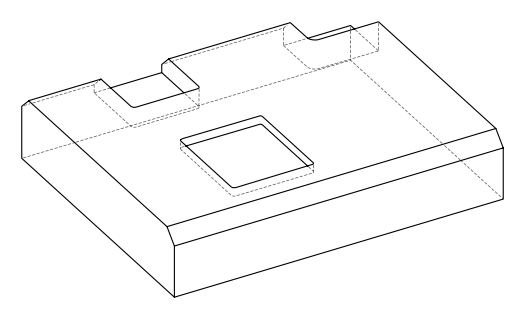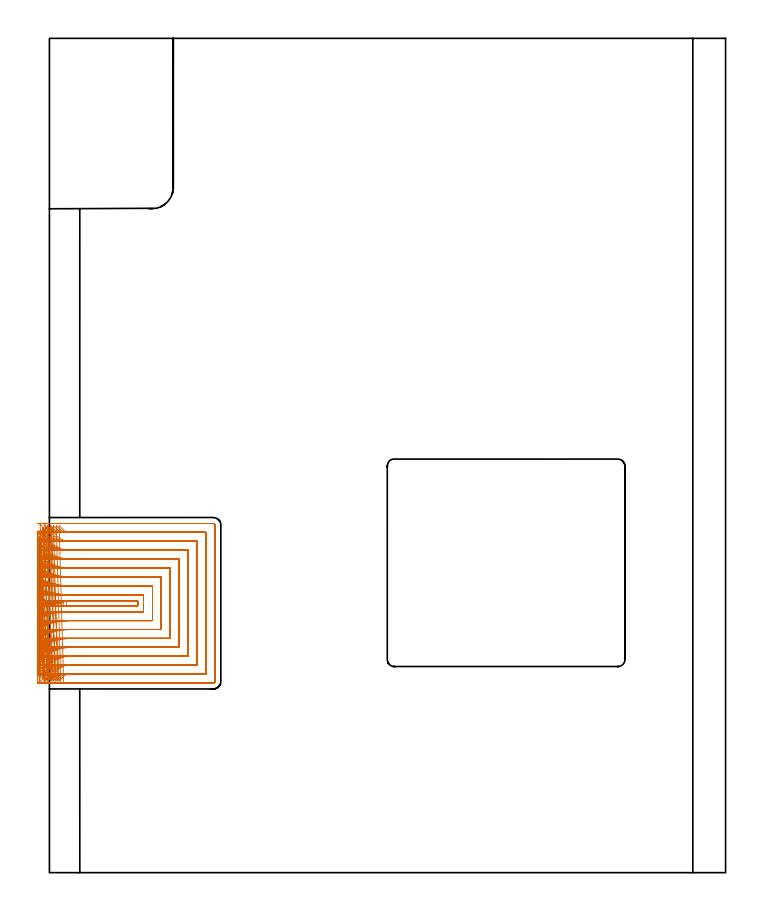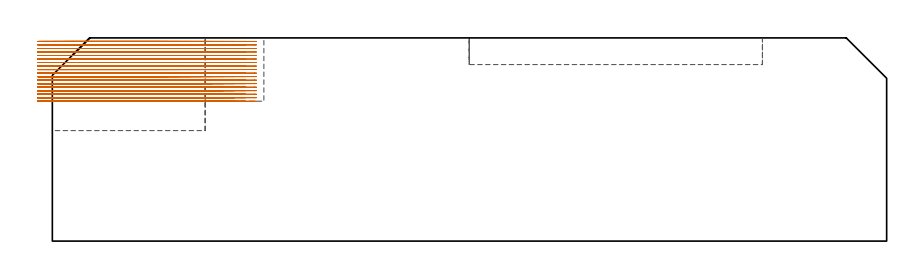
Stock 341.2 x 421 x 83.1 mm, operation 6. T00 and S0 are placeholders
(PLAN: 6 operations, 2 tool changes, 177.8 min)
(1 AREA_MILL | FG_CHAMFER_SURFACE | UGT0205_001 | 4.69 min | 11699 mm3)
(2 AREA_MILL_1 | FG_CHAMFER_SURFACE_1 | UGT0205_001 | 7.72 min | 19936 mm3)
(3 AREA_MILL_2 | FG_CHAMFER_SURFACE_2 | UGT0205_001 | 20.53 min | 57308 mm3)
(4 MILL_CORNER_NOTCH_RECTANGULAR | CORNER_NOTCH_RECTANGULAR | UGT0201_094 | Follow Part, ap 5, ae 75% | 8.48 min | 201902 mm3)
(5 MILL_RECTANGULAR_POCKET | POCKET_RECTANGULAR_STRAIGHT | NXT0201_008 | Follow Part, ap 1.5, ae 75% | 45.16 min | 136701 mm3)
(6 MILL_SLOT | SLOT_PARTIAL_RECTANGULAR | NXT0201_008 | Follow Part, ap 1.5, ae 75% | 91.16 min | 191946 mm3)
(TOOL UGT0205_001 | Chamfer Mill 20 x 3 x 45 deg. | D20 FL50 Z2)
(TOOL UGT0201_094 | End mill 20 mm | D20 FL38 Z4)
(TOOL NXT0201_008 | ENDMILL 6mm [2P460-0600-NA 1630] | D6 FL26 Z6)
(OP 6 MILL_SLOT)
G17 G21 G94 G90
T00 M6
G54
G17 G0 G90 X-5.837 Y133.018 S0 M3
G43 Z93.1 H1
Z81.661
G94 G1 X-3. Y133.994 F250.
G2 X5.692 Y135.95 R40.5 F500.
G1 X8.4 Y137.241
G3 X10.186 Y137.2 R39.
G1 X44.5
Y134.7
X10.183
G3 X8.4 Y134.659 R39.
X8.4 Y137.241 R3.
G1 X5.692 Y135.95
G2 X-3. Y137.907 R40.5
G1 X-5.837 Y138.884 F250.
X-5.792 Y128.101
X-3. Y129.199
G2 X10.183 Y131.7 R36. F500.
G1 X47.5
Y140.2
X10.186
G2 X-3. Y142.702 R36.
G1 X-5.792 Y143.801 F250.
X-5.725 Y123.053
X-3. Y124.309
G2 X10.183 Y127.2 R31.5 F500.
G1 X52.
Y144.7
X10.186
G2 X-3. Y147.593 R31.5
G1 X-5.724 Y148.849 F250.
X-5.618 Y117.798
X-3. Y119.263
G2 X10.183 Y122.7 R27. F500.
G1 X56.5
Y149.2
X10.186
G2 X-3. Y152.639 R27.
G1 X-5.618 Y154.104 F250.
X-5.431 Y112.176
X-3. Y113.934
G2 X10.183 Y118.2 R22.5 F500.
G1 X61.
Y153.7
X10.186
G2 X-3. Y157.969 R22.5
G1 X-5.431 Y159.727 F250.
X-5.043 Y105.759
X-3. Y107.956
G2 X10.183 Y113.7 R18. F500.
G1 X65.5
Y158.2
X10.186
G2 X-3. Y163.948 R18.
G1 X-5.042 Y166.146 F250.
X-3.451 Y98.018
X-2.318 Y100.796
G2 X10.183 Y109.2 R13.5 F500.
G1 X70.
Y162.7
X10.186
G2 X-2.316 Y171.108 R13.5
G1 X-3.448 Y173.886 F250.
X0.787 Y97.013 F500.
X2.121 Y99.7 F250.
G2 X10.183 Y104.7 R9. F500.
G1 X74.5
Y167.2
X10.186
G2 X2.124 Y172.201 R9.
G1 X0.791 Y174.888 F250.
X4.897 Y96.843 F500.
X7.051 Y98.931 F250.
G2 X10.183 Y100.2 R4.5 F500.
G1 X79.
Y171.7
X10.186
G2 X7.05 Y172.973 R4.5
G1 X4.899 Y175.065 F250.
X7.183 Y95.7 F500.
X10.183 F250.
X82.7 F500.
G3 X83.5 Y96.5 R0.8
G1 Y175.4
G3 X82.7 Y176.2 R0.8
G1 X10.186
X7.186 F250.
G0 Z93.1
X-5.871 Y133.588
Z80.222
G1 X-3. Y134.458
G2 X4.255 Y135.95 R40.5 F500.
G1 X6.963 Y137.241
G3 X8.747 Y137.2 R39.
G1 X44.5
Y134.7
X8.749
G3 X6.963 Y134.659 R39.
X6.963 Y137.241 R3.
G1 X4.255 Y135.95
G2 X-3. Y137.441 R40.5
G1 X-5.871 Y138.311 F250.
X-5.836 Y128.75
X-3. Y129.729
G2 X8.749 Y131.7 R36. F500.
G1 X47.5
Y140.2
X8.747
G2 X-3. Y142.171 R36.
G1 X-5.836 Y143.15 F250.
X-5.784 Y123.808
X-3. Y124.927
G2 X8.749 Y127.2 R31.5 F500.
G1 X52.
Y144.7
X8.747
G2 X-3. Y146.972 R31.5
G1 X-5.784 Y148.091 F250.
X-5.701 Y118.704
X-3. Y120.01
G2 X8.749 Y122.7 R27. F500.
G1 X56.5
Y149.2
X8.747
G2 X-3. Y151.889 R27.
G1 X-5.701 Y153.195 F250.
X-5.559 Y113.323
X-3. Y114.889
G2 X8.749 Y118.2 R22.5 F500.
G1 X61.
Y153.7
X8.747
G2 X-3. Y157.01 R22.5
G1 X-5.559 Y158.576 F250.
X-5.273 Y107.379
X-3. Y109.337
G2 X8.749 Y113.7 R18. F500.
G1 X65.5
Y158.2
X8.747
G2 X-3. Y162.562 R18.
G1 X-5.273 Y164.52 F250.
X-4.467 Y99.773
X-2.983 Y102.38
G2 X8.749 Y109.2 R13.5 F500.
G1 X70.
Y162.7
X8.747
G2 X-2.983 Y169.518 R13.5
G1 X-4.468 Y172.125 F250.
X-0.647 Y97.013 F500.
X0.686 Y99.7 F250.
G2 X8.749 Y104.7 R9. F500.
G1 X74.5
Y167.2
X8.747
G2 X0.685 Y172.201 R9.
G1 X-0.648 Y174.889 F250.
X3.462 Y96.84 F500.
X5.615 Y98.929 F250.
G2 X8.749 Y100.2 R4.5 F500.
G1 X79.
Y171.7
X8.747
G2 X5.61 Y172.974 R4.5
G1 X3.459 Y175.065 F250.
X5.749 Y95.7 F500.
X8.749 F250.
X82.7 F500.
G3 X83.5 Y96.5 R0.8
G1 Y175.4
G3 X82.7 Y176.2 R0.8
G1 X8.747
X5.747 F250.
G0 Z93.1
X-5.901 Y134.102
Z78.783
G1 X-3. Y134.866
G2 X2.814 Y135.95 R40.5 F500.
G1 X5.522 Y137.241
G3 X7.304 Y137.2 R39.
G1 X44.5
Y134.7
X7.31
G3 X5.522 Y134.659 R39.
X5.522 Y137.241 R3.
G1 X2.814 Y135.95
G2 X-3. Y137.033 R40.5
G1 X-5.901 Y137.796 F250.
X-5.874 Y129.333
X-3. Y130.192
G2 X7.31 Y131.7 R36. F500.
G1 X47.5
Y140.2
X7.304
G2 X-3. Y141.706 R36.
G1 X-5.874 Y142.565 F250.
X-5.835 Y124.483
X-3. Y125.465
G2 X7.31 Y127.2 R31.5 F500.
G1 X52.
Y144.7
X7.304
G2 X-3. Y146.433 R31.5
G1 X-5.835 Y147.414 F250.
X-5.773 Y119.509
X-3. Y120.654
G2 X7.31 Y122.7 R27. F500.
G1 X56.5
Y149.2
X7.304
G2 X-3. Y151.244 R27.
G1 X-5.773 Y152.389 F250.
X-5.667 Y114.324
X-3. Y115.699
G2 X7.31 Y118.2 R22.5 F500.
G1 X61.
Y153.7
X7.304
G2 X-3. Y156.198 R22.5
G1 X-5.667 Y157.572 F250.
X-5.459 Y108.737
X-3. Y110.455
G2 X7.31 Y113.7 R18. F500.
G1 X65.5
Y158.2
X7.304
G2 X-3. Y161.441 R18.
G1 X-5.46 Y163.159 F250.
X-4.937 Y102.125
X-3. Y104.416
G2 X7.31 Y109.2 R13.5 F500.
G1 X70.
Y162.7
X7.304
G2 X-3. Y167.478 R13.5
G1 X-4.938 Y169.768 F250.
X-2.072 Y97.112 F500.
X-0.71 Y99.785 F250.
G2 X7.31 Y104.7 R9. F500.
G1 X74.5
Y167.2
X7.304
G2 X-0.715 Y172.115 R9.
G1 X-2.077 Y174.788 F250.
X2.021 Y96.83 F500.
X4.17 Y98.923 F250.
G2 X7.31 Y100.2 R4.5 F500.
G1 X79.
Y171.7
X7.304
G2 X4.165 Y172.976 R4.5
G1 X2.016 Y175.069 F250.
X4.31 Y95.7 F500.
X7.31 F250.
X82.7 F500.
G3 X83.5 Y96.5 R0.8
G1 Y175.4
G3 X82.7 Y176.2 R0.8
G1 X7.304
X4.304 F250.
G0 Z93.1
X-5.927 Y134.56
Z77.344
G1 X-3. Y135.217
G2 X1.375 Y135.95 R40.5 F500.
G1 X4.083 Y137.241
G3 X5.866 Y137.2 R39.
G1 X44.5
Y134.7
X5.87
G3 X4.083 Y134.659 R39.
X4.083 Y137.241 R3.
G1 X1.375 Y135.95
G2 X-3. Y136.682 R40.5
G1 X-5.927 Y137.339 F250.
X-5.908 Y129.851
X-3. Y130.59
G2 X5.87 Y131.7 R36. F500.
G1 X47.5
Y140.2
X5.866
G2 X-3. Y141.309 R36.
G1 X-5.908 Y142.048 F250.
X-5.879 Y125.08
X-3. Y125.925
G2 X5.87 Y127.2 R31.5 F500.
G1 X52.
Y144.7
X5.866
G2 X-3. Y145.973 R31.5
G1 X-5.879 Y146.818 F250.
X-5.833 Y120.216
X-3. Y121.201
G2 X5.87 Y122.7 R27. F500.
G1 X56.5
Y149.2
X5.866
G2 X-3. Y150.697 R27.
G1 X-5.834 Y151.682 F250.
X-5.757 Y115.195
X-3. Y116.378
G2 X5.87 Y118.2 R22.5 F500.
G1 X61.
Y153.7
X5.866
G2 X-3. Y155.52 R22.5
G1 X-5.757 Y156.702 F250.
X-5.61 Y109.884
X-3. Y111.363
G2 X5.87 Y113.7 R18. F500.
G1 X65.5
Y158.2
X5.866
G2 X-3. Y160.535 R18.
G1 X-5.611 Y162.012 F250.
X-5.262 Y103.906
X-3. Y105.877
G2 X5.87 Y109.2 R13.5 F500.
G1 X70.
Y162.7
X5.866
G2 X-3. Y166.019 R13.5
G1 X-5.262 Y167.989 F250.
X-3.391 Y97.758
X-1.847 Y100.33
G2 X5.87 Y104.7 R9. F500.
G1 X74.5
Y167.2
X5.866
G2 X-1.853 Y171.571 R9.
G1 X-3.396 Y174.144 F250.
X0.583 Y96.84 F500.
X2.736 Y98.929 F250.
G2 X5.87 Y100.2 R4.5 F500.
G1 X79.
Y171.7
X5.866
G2 X2.729 Y172.973 R4.5
G1 X0.578 Y175.064 F250.
X2.87 Y95.7 F500.
X5.87 F250.
X82.7 F500.
G3 X83.5 Y96.5 R0.8
G1 Y175.4
G3 X82.7 Y176.2 R0.8
G1 X5.866
X2.866 F250.
G0 Z93.1
X-5.95 Y134.977
Z75.905
G1 X-3. Y135.523
G2 X-0.122 Y135.95 R40.5 F500.
G1 X2.586 Y137.241
G3 X4.369 Y137.2 R39.
G1 X44.5
Y134.7
X4.372
G3 X2.586 Y134.659 R39.
X2.586 Y137.241 R3.
G1 X-0.122 Y135.95
G2 X-3. Y136.376 R40.5
G1 X-5.95 Y136.922 F250.
X-5.936 Y130.323
X-3. Y130.937
G2 X4.372 Y131.7 R36. F500.
G1 X47.5
Y140.2
X4.369
G2 X-3. Y140.962 R36.
G1 X-5.936 Y141.576 F250.
X-5.917 Y125.623
X-3. Y126.325
G2 X4.372 Y127.2 R31.5 F500.
G1 X52.
Y144.7
X4.369
G2 X-3. Y145.574 R31.5
G1 X-5.917 Y146.276 F250.
X-5.886 Y120.855
X-3. Y121.674
G2 X4.372 Y122.7 R27. F500.
G1 X56.5
Y149.2
X4.369
G2 X-3. Y150.225 R27.
G1 X-5.886 Y151.044 F250.
X-5.834 Y115.975
X-3. Y116.958
G2 X4.372 Y118.2 R22.5 F500.
G1 X61.
Y153.7
X4.369
G2 X-3. Y154.941 R22.5
G1 X-5.835 Y155.923 F250.
X-5.737 Y110.892
X-3. Y112.121
G2 X4.372 Y113.7 R18. F500.
G1 X65.5
Y158.2
X4.369
G2 X-3. Y159.778 R18.
G1 X-5.737 Y161.006 F250.
X-5.513 Y105.371
X-3. Y107.009
G2 X4.372 Y109.2 R13.5 F500.
G1 X70.
Y162.7
X4.369
G2 X-3. Y164.889 R13.5
G1 X-5.514 Y166.526 F250.
X-4.616 Y98.735
X-2.807 Y101.128
G2 X4.372 Y104.7 R9. F500.
G1 X74.5
Y167.2
X4.369
G2 X-2.805 Y170.766 R9.
G1 X-4.617 Y173.157 F250.
X-0.967 Y96.562 F500.
X1.074 Y98.761 F250.
G2 X4.372 Y100.2 R4.5 F500.
G1 X79.
Y171.7
X4.369
G2 X1.075 Y173.134 R4.5
G1 X-0.969 Y175.33 F250.
X1.372 Y95.7 F500.
X4.372 F250.
X82.7 F500.
G3 X83.5 Y96.5 R0.8
G1 Y175.4
G3 X82.7 Y176.2 R0.8
G1 X4.369
X1.369 F250.
G0 Z93.1
X-5.97 Y135.376
Z74.467
G1 X-3. Y135.798
G2 X-1.798 Y135.95 R40.5 F500.
G1 X0.911 Y137.241
G3 X2.697 Y137.2 R39.
G1 X44.5
Y134.7
X2.694
G3 X0.91 Y134.659 R39.
X0.911 Y137.241 R3.
G1 X-1.798 Y135.95
G2 X-3. Y136.103 R40.5
G1 X-5.97 Y136.525 F250.
X-5.962 Y130.772
X-3. Y131.247
G2 X2.694 Y131.7 R36. F500.
G1 X47.5
Y140.2
X2.697
G2 X-3. Y140.654 R36.
G1 X-5.962 Y141.128 F250.
X-5.951 Y126.139
X-3. Y126.681
G2 X2.694 Y127.2 R31.5 F500.
G1 X52.
Y144.7
X2.697
G2 X-3. Y145.22 R31.5
G1 X-5.951 Y145.762 F250.
X-5.933 Y121.46
X-3. Y122.093
G2 X2.694 Y122.7 R27. F500.
G1 X56.5
Y149.2
X2.697
G2 X-3. Y149.808 R27.
G1 X-5.932 Y150.441 F250.
X-5.902 Y116.709
X-3. Y117.468
G2 X2.694 Y118.2 R22.5 F500.
G1 X61.
Y153.7
X2.697
G2 X-3. Y154.433 R22.5
G1 X-5.902 Y155.193 F250.
X-5.846 Y111.827
X-3. Y112.776
G2 X2.694 Y113.7 R18. F500.
G1 X65.5
Y158.2
X2.697
G2 X-3. Y159.125 R18.
G1 X-5.846 Y160.075 F250.
X-5.72 Y106.675
X-3. Y107.941
G2 X2.694 Y109.2 R13.5 F500.
G1 X70.
Y162.7
X2.697
G2 X-3. Y163.961 R13.5
G1 X-5.72 Y165.227 F250.
X-5.323 Y100.772
X-3. Y102.67
G2 X2.694 Y104.7 R9. F500.
G1 X74.5
Y167.2
X2.697
G2 X-3. Y169.233 R9.
G1 X-5.322 Y171.132 F250.
X-2.706 Y95.387 F500.
X-1.189 Y97.975 F250.
G2 X2.694 Y100.2 R4.5 F500.
G1 X79.
Y171.7
X2.697
G2 X-1.179 Y173.915 R4.5
G1 X-2.703 Y176.499 F250.
X-0.306 Y95.7 F500.
X2.694 F250.
X82.7 F500.
G3 X83.5 Y96.5 R0.8
G1 Y175.4
G3 X82.7 Y176.2 R0.8
G1 X2.697
X-0.303 F250.
G0 Z93.1
X-5.984 Y131.203
Z73.028
G1 X-3. Y131.51
G2 X-0.959 Y131.662 R36. F500.
G1 X-1.097 Y134.659
G3 X-1.097 Y137.241 R3.
X0.687 Y137.2 R39.
G1 X44.5
Y134.7
X0.689
G3 X-1.097 Y134.659 R39.
G1 X-0.959 Y131.662
G2 X0.689 Y131.7 R36.
G1 X47.5
Y140.2
X0.687
G2 X-3. Y140.389 R36.
G1 X-5.984 Y140.697 F250.
X-5.979 Y126.632
X-3. Y126.983
G2 X0.689 Y127.2 R31.5 F500.
G1 X52.
Y144.7
X0.687
G2 X-3. Y144.917 R31.5
G1 X-5.979 Y145.268 F250.
X-5.972 Y122.037
X-3. Y122.447
G2 X0.689 Y122.7 R27. F500.
G1 X56.5
Y149.2
X0.687
G2 X-3. Y149.453 R27.
G1 X-5.972 Y149.863 F250.
X-5.959 Y117.404
X-3. Y117.895
G2 X0.689 Y118.2 R22.5 F500.
G1 X61.
Y153.7
X0.687
G2 X-3. Y154.004 R22.5
G1 X-5.959 Y154.496 F250.
X-5.936 Y112.703
X-3. Y113.318
G2 X0.689 Y113.7 R18. F500.
G1 X65.5
Y158.2
X0.687
G2 X-3. Y158.582 R18.
G1 X-5.936 Y159.196 F250.
X-5.886 Y107.866
X-3. Y108.686
G2 X0.689 Y109.2 R13.5 F500.
G1 X70.
Y162.7
X0.687
G2 X-3. Y163.213 R13.5
G1 X-5.886 Y164.033 F250.
X-5.736 Y102.679
X-3. Y103.909
G2 X0.689 Y104.7 R9. F500.
G1 X74.5
Y167.2
X0.687
G2 X-3. Y167.99 R9.
G1 X-5.737 Y169.219 F250.
X-4.707 Y96.063
X-2.879 Y98.442
G2 X0.689 Y100.2 R4.5 F500.
G1 X79.
Y171.7
X0.687
G2 X-2.879 Y173.455 R4.5
G1 X-4.709 Y175.833 F250.
X-2.311 Y95.7 F500.
X0.689 F250.
X82.7 F500.
G3 X83.5 Y96.5 R0.8
G1 Y175.4
G3 X82.7 Y176.2 R0.8
G1 X0.687
X-2.313 F250.
G0 Z93.1
X-5.999 Y137.276
Z71.589
G1 X-3. Y137.21
G3 X-2.137 Y137.2 R39. F500.
G1 X44.5
Y134.7
X-2.135
G3 X-3. Y134.69 R39.
G1 Y131.69
G2 X-2.135 Y131.7 R36.
G1 X47.5
Y140.2
X-2.137
G2 X-3. Y140.21 R36.
G1 X-5.999 Y140.282 F250.
Y127.106
X-3. Y127.188
G2 X-2.135 Y127.2 R31.5 F500.
G1 X52.
Y144.7
X-2.137
G2 X-3. Y144.712 R31.5
G1 X-5.999 Y144.794 F250.
X-5.998 Y122.59
X-3. Y122.686
G2 X-2.135 Y122.7 R27. F500.
G1 X56.5
Y149.2
X-2.137
G2 X-3. Y149.214 R27.
G1 X-5.998 Y149.31 F250.
Y118.068
X-3. Y118.183
G2 X-2.135 Y118.2 R22.5 F500.
G1 X61.
Y153.7
X-2.137
G2 X-3. Y153.717 R22.5
G1 X-5.998 Y153.832 F250.
X-5.997 Y113.535
X-3. Y113.679
G2 X-2.135 Y113.7 R18. F500.
G1 X65.5
Y158.2
X-2.137
G2 X-3. Y158.221 R18.
G1 X-5.997 Y158.365 F250.
X-5.994 Y108.98
X-3. Y109.172
G2 X-2.135 Y109.2 R13.5 F500.
G1 X70.
Y162.7
X-2.137
G2 X-3. Y162.728 R13.5
G1 X-5.994 Y162.919 F250.
X-5.986 Y104.37
X-3. Y104.658
G2 X-2.135 Y104.7 R9. F500.
G1 X74.5
Y167.2
X-2.137
G2 X-3. Y167.241 R9.
G1 X-5.986 Y167.529 F250.
X-5.944 Y99.54
X-3. Y100.116
G2 X-2.135 Y100.2 R4.5 F500.
G1 X79.
Y171.7
X-2.137
G2 X-3. Y171.784 R4.5
G1 X-5.944 Y172.359 F250.
X-5.135 Y95.7
X-2.135
X82.7 F500.
G3 X83.5 Y96.5 R0.8
G1 Y175.4
G3 X82.7 Y176.2 R0.8
G1 X-2.137
X-5.137 F250.
G0 X-6. Y137.205 Z70.15
G1 X-3. Y137.2
X-2.938 F500.
X44.5
Y134.7
X-2.938
X-3.
Y131.7
X-2.938
X47.5
Y140.2
X-2.938
X-3.
X-6. Y140.205 F250.
Y127.194
X-3. Y127.2
X-2.938 F500.
X52.
Y144.7
X-2.938
X-3.
X-6. Y144.706 F250.
Y122.693
X-3. Y122.7
X-2.938 F500.
X56.5
Y149.2
X-2.938
X-3.
X-6. Y149.207 F250.
Y118.192
X-3. Y118.2
X-2.938 F500.
X61.
Y153.7
X-2.938
X-3.
X-6. Y153.708 F250.
Y113.69
X-3. Y113.7
X-2.938 F500.
X65.5
Y158.2
X-2.938
X-3.
X-6. Y158.21 F250.
Y109.186
X-3. Y109.2
X-2.938 F500.
X70.
Y162.7
X-2.938
X-3.
X-6. Y162.714 F250.
Y104.679
X-3. Y104.7
X-2.938 F500.
X74.5
Y167.2
X-2.938
X-3.
X-6. Y167.221 F250.
Y100.158
X-3. Y100.2
X-2.938 F500.
X79.
Y171.7
X-2.938
X-3.
X-6. Y171.742 F250.
X-5.938 Y95.7
X-2.938
X82.7 F500.
G3 X83.5 Y96.5 R0.8
G1 Y175.4
G3 X82.7 Y176.2 R0.8
G1 X-2.938
X-5.938 F250.
G0 X-6. Y137.2 Z68.711
G1 X-3.
X44.5 F500.
Y134.7
X-3.
Y131.7
X47.5
Y140.2
X-3.
X-6. F250.
Y127.2
X-3.
X52. F500.
Y144.7
X-3.
X-6. F250.
Y122.7
X-3.
X56.5 F500.
Y149.2
X-3.
X-6. F250.
Y118.2
X-3.
X61. F500.
Y153.7
X-3.
X-6. F250.
Y113.7
X-3.
X65.5 F500.
Y158.2
X-3.
X-6. F250.
Y109.2
X-3.
X70. F500.
Y162.7
X-3.
X-6. F250.
Y104.7
X-3.
X74.5 F500.
Y167.2
X-3.
X-6. F250.
Y100.2
X-3.
X79. F500.
Y171.7
X-3.
X-6. F250.
Y95.7
X-3.
X82.7 F500.
G3 X83.5 Y96.5 R0.8
G1 Y175.4
G3 X82.7 Y176.2 R0.8
G1 X-3.
X-6. F250.
G0 Y137.2 Z67.272
G1 X-3.
X44.5 F500.
Y134.7
X-3.
Y131.7
X47.5
Y140.2
X-3.
X-6. F250.
Y127.2
X-3.
X52. F500.
Y144.7
X-3.
X-6. F250.
Y122.7
X-3.
X56.5 F500.
Y149.2
X-3.
X-6. F250.
Y118.2
X-3.
X61. F500.
Y153.7
X-3.
X-6. F250.
Y113.7
X-3.
X65.5 F500.
Y158.2
X-3.
X-6. F250.
Y109.2
X-3.
X70. F500.
Y162.7
X-3.
X-6. F250.
Y104.7
X-3.
X74.5 F500.
Y167.2
X-3.
X-6. F250.
Y100.2
X-3.
X79. F500.
Y171.7
X-3.
X-6. F250.
Y95.7
X-3.
X82.7 F500.
G3 X83.5 Y96.5 R0.8
G1 Y175.4
G3 X82.7 Y176.2 R0.8
G1 X-3.
X-6. F250.
G0 Y137.2 Z65.833
G1 X-3.
X44.5 F500.
Y134.7
X-3.
Y131.7
X47.5
Y140.2
X-3.
X-6. F250.
Y127.2
X-3.
X52. F500.
Y144.7
X-3.
X-6. F250.
Y122.7
X-3.
X56.5 F500.
Y149.2
X-3.
X-6. F250.
Y118.2
X-3.
X61. F500.
Y153.7
X-3.
X-6. F250.
Y113.7
X-3.
X65.5 F500.
Y158.2
X-3.
X-6. F250.
Y109.2
X-3.
X70. F500.
Y162.7
X-3.
X-6. F250.
Y104.7
X-3.
X74.5 F500.
Y167.2
X-3.
X-6. F250.
Y100.2
X-3.
X79. F500.
Y171.7
X-3.
X-6. F250.
Y95.7
X-3.
X82.7 F500.
G3 X83.5 Y96.5 R0.8
G1 Y175.4
G3 X82.7 Y176.2 R0.8
G1 X-3.
X-6. F250.
G0 Y137.2 Z64.394
G1 X-3.
X44.5 F500.
Y134.7
X-3.
Y131.7
X47.5
Y140.2
X-3.
X-6. F250.
Y127.2
X-3.
X52. F500.
Y144.7
X-3.
X-6. F250.
Y122.7
X-3.
X56.5 F500.
Y149.2
X-3.
X-6. F250.
Y118.2
X-3.
X61. F500.
Y153.7
X-3.
X-6. F250.
Y113.7
X-3.
X65.5 F500.
Y158.2
X-3.
X-6. F250.
Y109.2
X-3.
X70. F500.
Y162.7
X-3.
X-6. F250.
Y104.7
X-3.
X74.5 F500.
Y167.2
X-3.
X-6. F250.
Y100.2
X-3.
X79. F500.
Y171.7
X-3.
X-6. F250.
Y95.7
X-3.
X82.7 F500.
G3 X83.5 Y96.5 R0.8
G1 Y175.4
G3 X82.7 Y176.2 R0.8
G1 X-3.
X-6. F250.
G0 Y137.2 Z62.956
G1 X-3.
X44.5 F500.
Y134.7
X-3.
Y131.7
X47.5
Y140.2
X-3.
X-6. F250.
Y127.2
X-3.
X52. F500.
Y144.7
X-3.
X-6. F250.
Y122.7
X-3.
X56.5 F500.
Y149.2
X-3.
X-6. F250.
Y118.2
X-3.
X61. F500.
Y153.7
X-3.
X-6. F250.
Y113.7
X-3.
X65.5 F500.
Y158.2
X-3.
X-6. F250.
Y109.2
X-3.
X70. F500.
Y162.7
X-3.
X-6. F250.
Y104.7
X-3.
X74.5 F500.
Y167.2
X-3.
X-6. F250.
Y100.2
X-3.
X79. F500.
Y171.7
X-3.
X-6. F250.
Y95.7
X-3.
X82.7 F500.
G3 X83.5 Y96.5 R0.8
G1 Y175.4
G3 X82.7 Y176.2 R0.8
G1 X-3.
X-6. F250.
G0 Y137.2 Z61.517
G1 X-3.
X44.5 F500.
Y134.7
X-3.
Y131.7
X47.5
Y140.2
X-3.
X-6. F250.
Y127.2
X-3.
X52. F500.
Y144.7
X-3.
X-6. F250.
Y122.7
X-3.
X56.5 F500.
Y149.2
X-3.
X-6. F250.
Y118.2
X-3.
X61. F500.
Y153.7
X-3.
X-6. F250.
Y113.7
X-3.
X65.5 F500.
Y158.2
X-3.
X-6. F250.
Y109.2
X-3.
X70. F500.
Y162.7
X-3.
X-6. F250.
Y104.7
X-3.
X74.5 F500.
Y167.2
X-3.
X-6. F250.
Y100.2
X-3.
X79. F500.
Y171.7
X-3.
X-6. F250.
Y95.7
X-3.
X82.7 F500.
G3 X83.5 Y96.5 R0.8
G1 Y175.4
G3 X82.7 Y176.2 R0.8
G1 X-3.
X-6. F250.
G0 Y137.2 Z60.078
G1 X-3.
X44.5 F500.
Y134.7
X-3.
Y131.7
X47.5
Y140.2
X-3.
X-6. F250.
Y127.2
X-3.
X52. F500.
Y144.7
X-3.
X-6. F250.
Y122.7
X-3.
X56.5 F500.
Y149.2
X-3.
X-6. F250.
Y118.2
X-3.
X61. F500.
Y153.7
X-3.
X-6. F250.
Y113.7
X-3.
X65.5 F500.
Y158.2
X-3.
X-6. F250.
Y109.2
X-3.
X70. F500.
Y162.7
X-3.
X-6. F250.
Y104.7
X-3.
X74.5 F500.
Y167.2
X-3.
X-6. F250.
Y100.2
X-3.
X79. F500.
Y171.7
X-3.
X-6. F250.
Y95.7
X-3.
X82.7 F500.
G3 X83.5 Y96.5 R0.8
G1 Y175.4
G3 X82.7 Y176.2 R0.8
G1 X-3.
X-6. F250.
G0 Y137.2 Z58.639
G1 X-3.
X44.5 F500.
Y134.7
X-3.
Y131.7
X47.5
Y140.2
X-3.
X-6. F250.
Y127.2
X-3.
X52. F500.
Y144.7
X-3.
X-6. F250.
Y122.7
X-3.
X56.5 F500.
Y149.2
X-3.
X-6. F250.
Y118.2
X-3.
X61. F500.
Y153.7
X-3.
X-6. F250.
Y113.7
X-3.
X65.5 F500.
Y158.2
X-3.
X-6. F250.
Y109.2
X-3.
X70. F500.
Y162.7
X-3.
X-6. F250.
Y104.7
X-3.
X74.5 F500.
Y167.2
X-3.
X-6. F250.
Y100.2
X-3.
X79. F500.
Y171.7
X-3.
X-6. F250.
Y95.7
X-3.
X82.7 F500.
G3 X83.5 Y96.5 R0.8
G1 Y175.4
G3 X82.7 Y176.2 R0.8
G1 X-3.
X-6. F250.
G0 Y137.2 Z57.2
G1 X-3.
X44.5 F500.
Y134.7
X-3.
Y131.7
X47.5
Y140.2
X-3.
X-6. F250.
Y127.2
X-3.
X52. F500.
Y144.7
X-3.
X-6. F250.
Y122.7
X-3.
X56.5 F500.
Y149.2
X-3.
X-6. F250.
Y118.2
X-3.
X61. F500.
Y153.7
X-3.
X-6. F250.
Y113.7
X-3.
X65.5 F500.
Y158.2
X-3.
X-6. F250.
Y109.2
X-3.
X70. F500.
Y162.7
X-3.
X-6. F250.
Y104.7
X-3.
X74.5 F500.
Y167.2
X-3.
X-6. F250.
Y100.2
X-3.
X79. F500.
Y171.7
X-3.
X-6. F250.
Y95.7
X-3.
X82.7 F500.
G3 X83.5 Y96.5 R0.8
G1 Y175.4
G3 X82.7 Y176.2 R0.8
G1 X-3.
X-6. F250.
G0 Z93.1
M5
M2
